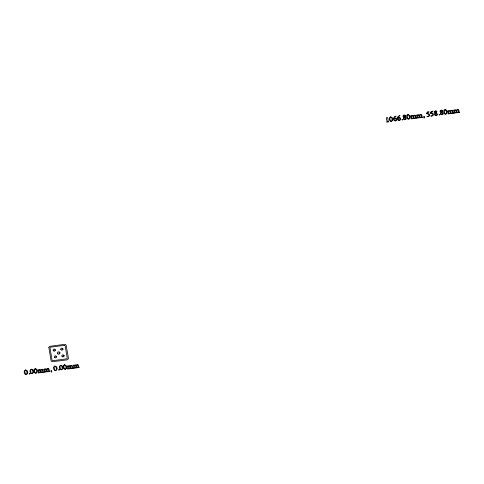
<?xml version="1.0" encoding="UTF-8"?>
<svg xmlns="http://www.w3.org/2000/svg" width="484" height="484" viewBox="0 0 484 484"><rect width="100%" height="100%" fill="white"/><g stroke="black" fill="none" stroke-linecap="round" stroke-linejoin="round"><path stroke-width="0.73" d="M54.25 350.132L55.388 349.98M61.843 349.121L62.98 348.97M58.612 353.005L59.943 352.83M55.382 356.889L56.525 356.738M62.974 355.879L64.112 355.728M40.62 371.803L40.614 372.377C38.901 373.019 43.282 372.426 41.436 372.269L40.971 370.157L41.733 369.637L42.32 369.836L42.683 372.135C41.031 372.704 45.278 372.129 43.524 372.033L42.87 369.564L41.987 369.238L40.868 369.976L39.954 369.504L38.841 370.2C39.21 368.965 36.82 370.538 38.157 370.272L38.49 372.728C36.929 373.237 41.146 372.662 39.379 372.595L38.908 370.423L39.252 370.079L40.269 370.163L40.62 371.803M46.615 371.004L46.615 371.579C44.897 372.22 49.277 371.627 47.432 371.47L46.966 369.359L47.728 368.838L48.321 369.038L48.678 371.331C47.027 371.906 51.274 371.331 49.519 371.234L48.866 368.766L47.983 368.433L46.863 369.177L45.95 368.705L44.837 369.401C45.206 368.155 42.822 369.74 44.159 369.474L44.492 371.93C42.931 372.438 47.148 371.863 45.375 371.797L44.909 369.625L45.248 369.28L46.264 369.365L46.615 371.004M69.962 367.894L69.956 368.469C68.244 369.111 72.624 368.518 70.773 368.36L70.313 366.249L71.069 365.729L71.662 365.928L72.025 368.221C70.368 368.796 74.621 368.221 72.866 368.124L72.213 365.656L71.329 365.323L70.21 366.067L69.297 365.595L68.183 366.291C68.546 365.045 66.163 366.63 67.5 366.364L67.833 368.82C66.272 369.328 70.489 368.754 68.716 368.687L68.25 366.515L68.595 366.17L69.611 366.255L69.962 367.894M75.958 367.096L75.952 367.671C74.24 368.312 78.62 367.719 76.775 367.562L76.309 365.45L77.065 364.93L77.658 365.13L78.021 367.423C76.363 367.997 80.616 367.423 78.862 367.326L78.208 364.857L77.325 364.525L76.206 365.269L75.292 364.797L74.179 365.493C74.542 364.246 72.164 365.825 73.495 365.565L73.828 368.021C72.267 368.53 76.484 367.955 74.711 367.888L74.246 365.716L74.59 365.372L75.607 365.456L75.958 367.096M413.39 117.715L413.384 118.284C411.672 118.931 416.052 118.332 414.201 118.181L413.741 116.063L414.498 115.543L415.091 115.743L415.447 118.042C413.796 118.616 418.049 118.035 416.294 117.939L415.635 115.47L414.752 115.144L413.639 115.882L412.719 115.416L411.612 116.106C411.975 114.859 409.591 116.444 410.928 116.178L411.261 118.634C409.7 119.143 413.917 118.568 412.144 118.507L411.678 116.335L412.023 115.991L413.04 116.075L413.39 117.715M419.386 116.91L419.38 117.485C417.668 118.126 422.048 117.533 420.203 117.382L419.737 115.265L420.493 114.744L421.086 114.944L421.449 117.243C419.791 117.812 424.044 117.237 422.29 117.14L421.637 114.672L420.753 114.345L419.634 115.083L418.721 114.611L417.607 115.307C417.976 114.073 415.587 115.646 416.924 115.38L417.256 117.836C415.695 118.344 419.912 117.769 418.14 117.703L417.674 115.537L418.019 115.186L419.035 115.277L419.386 116.91M450.441 112.778L450.435 113.347C448.722 113.994 453.103 113.395 451.251 113.244L450.792 111.126L451.548 110.606L452.141 110.806L452.504 113.105C450.846 113.68 455.099 113.099 453.345 113.002L452.691 110.54L451.808 110.207L450.689 110.945L449.775 110.479L448.662 111.169C449.025 109.928 446.641 111.508 447.978 111.241L448.311 113.698C446.75 114.206 450.967 113.631 449.194 113.571L448.728 111.399L449.073 111.054L450.09 111.138L450.441 112.778M456.436 111.979L456.43 112.548C454.718 113.195 459.098 112.597 457.253 112.445L456.787 110.328L457.543 109.807L458.136 110.007L458.499 112.306C456.842 112.881 461.095 112.3 459.34 112.203L458.687 109.741L457.804 109.408L456.684 110.146L455.771 109.68L454.657 110.37C455.008 109.178 452.643 110.691 453.974 110.443L454.307 112.899C452.746 113.407 456.963 112.832 455.19 112.772L454.724 110.6L455.069 110.255L456.085 110.34L456.436 111.979M27.685 371.99L27.661 373.279L26.324 374.592L25.005 374.156L24.2 372.486L24.291 370.95L25.573 369.915L27.056 370.544L27.685 371.99M33.469 371.222L33.444 372.511L32.107 373.823L30.788 373.388L29.984 371.712L30.075 370.181L31.357 369.141L32.833 369.77L33.469 371.222M37.322 370.708L37.298 371.996L35.961 373.309L34.642 372.874L33.838 371.204L33.928 369.667L35.211 368.633L36.693 369.256L37.322 370.708M57.027 368.082L57.003 369.371L55.666 370.684L54.347 370.248L53.542 368.578L53.633 367.041L54.916 366.007L56.392 366.636L57.027 368.082M62.811 367.314L62.787 368.602L61.45 369.915L60.125 369.474L59.32 367.804L59.417 366.273L60.7 365.232L62.176 365.862L62.811 367.314M66.665 366.799L66.641 368.088L65.304 369.401L63.979 368.965L63.18 367.289L63.271 365.759L64.553 364.718L66.03 365.347L66.665 366.799M392.742 118.925L392.724 120.213L391.381 121.526L390.062 121.091L389.257 119.421L389.354 117.884L390.63 116.85L392.113 117.479L392.742 118.925M410.093 116.614L410.069 117.902L408.732 119.215L407.407 118.78L406.608 117.11L406.699 115.573L407.982 114.539L409.458 115.168L410.093 116.614M447.143 111.683L447.119 112.966L445.782 114.278L444.457 113.843L443.659 112.173L443.749 110.636L445.032 109.602L446.508 110.231L447.143 111.683M394.127 118.719L394.557 120.371L395.47 120.782L396.063 120.359L395.839 118.768L394.847 118.308L394.127 118.719M397.981 118.205L398.411 119.857L399.324 120.274L399.917 119.844L399.699 118.253L398.707 117.793L397.981 118.205M403.928 118.084L404.261 119.354L405.604 119.233L405.398 118.108L404.321 117.552L403.928 118.084M435.195 113.915L435.533 115.186L436.87 115.065L436.671 113.94L435.588 113.383L435.195 113.915M440.978 113.147L441.311 114.418L442.654 114.297L442.455 113.171L441.372 112.615L440.978 113.147M426.64 113.794L427.904 113.934L429.151 115.041L428.969 115.924L428.267 116.366L426.809 116.372L427.85 116.68L429.266 115.985L429.411 114.061L427.118 113.208L427.342 112.578C429.701 112.911 429.635 110.709 427.197 112.046L426.64 113.794M430.494 113.286L431.758 113.419L433.005 114.533L432.823 115.41L432.121 115.851L430.663 115.858L431.704 116.166L433.126 115.47L433.265 113.546L430.972 112.699L431.196 112.07C433.555 112.397 433.489 110.195 431.05 111.538L430.494 113.286M387.26 121.393L387.182 121.805C384.955 122.446 390.425 121.678 388.144 121.714C388.283 114.829 384.671 117.074 387.26 121.393M405.162 115.876L404.606 116.965L403.456 116.003L404.146 115.228L405.162 115.876M436.429 111.707L435.872 112.802L434.723 111.84L435.412 111.066L436.429 111.707M442.213 110.939L441.656 112.034L440.507 111.066L441.196 110.291L442.213 110.939M48.854 347.47L51.098 360.84A2.105 1.869 -0.1 0 0 52.393 361.693L66.907 359.89A2.105 1.869 -0.1 0 0 68.432 358.057L66.126 345.171A2.105 1.869 -0.1 0 0 64.838 344.318L49.81 346.32A2.105 1.869 -0.1 0 0 48.854 347.47M51.606 371.264L51.189 372.214L51.879 371.053L51.613 370.617L50.82 370.684L50.935 371.204L51.606 371.264M424.371 117.17L423.954 118.12L424.643 116.959L424.383 116.523L423.591 116.59L423.7 117.116L424.371 117.17M396.777 119.185L396.523 120.353L395.452 120.994L394.157 120.601L393.365 119.203L394.079 117.031C398.786 115.029 393.873 116.444 394.17 118.38L395.125 117.951L396.196 118.187L396.777 119.185M400.631 118.671L400.377 119.838L399.306 120.48L398.011 120.093L397.219 118.689L397.933 116.523C402.646 114.514 397.727 115.93 398.023 117.866L398.985 117.437L400.05 117.672L400.631 118.671M403.481 118.029L403.305 118.822L403.874 119.566L404.981 119.73L406.015 119.252L406.288 118.386L404.848 117.074L405.707 115.821L405.235 115.192L404.225 115.029L403.208 115.476L402.918 116.281L404.092 117.43L403.481 118.029M434.747 113.867L434.571 114.66L435.146 115.398L436.247 115.561L437.282 115.089L437.56 114.224L436.114 112.905L436.979 111.653L436.507 111.024L435.491 110.86L434.475 111.314L434.19 112.119L435.358 113.268L434.747 113.867M440.531 113.093L440.355 113.885L440.924 114.629L442.031 114.793L443.066 114.315L443.338 113.45L441.898 112.137L442.757 110.884L442.285 110.255L441.275 110.092L440.259 110.54L439.968 111.35L441.142 112.5L440.531 113.093M30.002 373.733L29.639 374.168L29.149 373.842L29.512 373.406L30.002 373.733M59.344 369.818L58.981 370.26L58.485 369.933L58.854 369.498L59.344 369.818M402.767 119.639L402.41 120.074L401.914 119.754L402.283 119.318L402.767 119.639M439.823 114.702L439.46 115.138L438.964 114.817L439.333 114.381L439.823 114.702M25.585 370.097L24.866 371.143L24.962 372.468L25.289 373.666L26.336 374.398L27.007 373.757L26.953 372.172L26.608 370.883L25.585 370.097M31.369 369.328L30.649 370.375L30.74 371.7L31.073 372.898L32.119 373.63L32.791 372.989L32.737 371.397L32.392 370.115L31.369 369.328M35.223 368.814L34.503 369.861L34.594 371.186L34.927 372.384L35.973 373.116L36.645 372.474L36.59 370.883L36.246 369.601L35.223 368.814M54.928 366.188L54.208 367.235L54.299 368.56L54.631 369.758L55.678 370.49L56.35 369.849L56.295 368.257L55.95 366.975L54.928 366.188M60.706 365.42L59.986 366.467L60.083 367.792L60.415 368.989L61.462 369.722L62.133 369.08L62.073 367.489L61.734 366.206L60.706 365.42M64.566 364.906L63.84 365.952L63.936 367.277L64.269 368.475L65.316 369.207L65.987 368.566L65.933 366.975L65.588 365.692L64.566 364.906M390.642 117.031L389.923 118.078L390.019 119.403L390.352 120.601L391.399 121.333L392.064 120.691L392.01 119.106L391.671 117.818L390.642 117.031M407.994 114.72L407.268 115.767L407.365 117.092L407.697 118.29L408.744 119.022L409.416 118.38L409.361 116.795L409.016 115.507L407.994 114.72M445.044 109.783L444.318 110.836L444.415 112.155L444.748 113.359L445.794 114.085L446.466 113.444L446.411 111.858L446.066 110.576L445.044 109.783M64.197 345.358L50.766 347.143A0.883 0.786 -0.1 0 0 50.021 348.038L52.024 359.993A0.883 0.786 -0.1 0 0 53.028 360.653L66.459 358.868A0.883 0.786 -0.1 0 0 67.203 357.972L65.201 346.018A0.883 0.786 -0.1 0 0 64.197 345.358M53.349 350.773A1.149 1.022 -0.1 0 0 55.321 350.507A1.149 1.022 -0.1 0 0 54.081 349.121A1.149 1.022 -0.1 0 0 53.349 350.773M54.486 357.525A1.149 1.022 -0.1 0 0 56.453 357.265A1.149 1.022 -0.1 0 0 55.212 355.873A1.149 1.022 -0.1 0 0 54.486 357.525M62.073 356.514A1.149 1.022 -0.1 0 0 64.045 356.254A1.149 1.022 -0.1 0 0 62.805 354.863A1.149 1.022 -0.1 0 0 62.073 356.514M60.942 349.763A1.149 1.022 -0.1 0 0 62.914 349.496A1.149 1.022 -0.1 0 0 61.668 348.111A1.149 1.022 -0.1 0 0 60.942 349.763M57.56 353.75A1.343 1.198 -0.1 0 0 59.865 353.441A1.343 1.198 -0.1 0 0 58.413 351.826A1.343 1.198 -0.1 0 0 57.56 353.75"/></g></svg>
